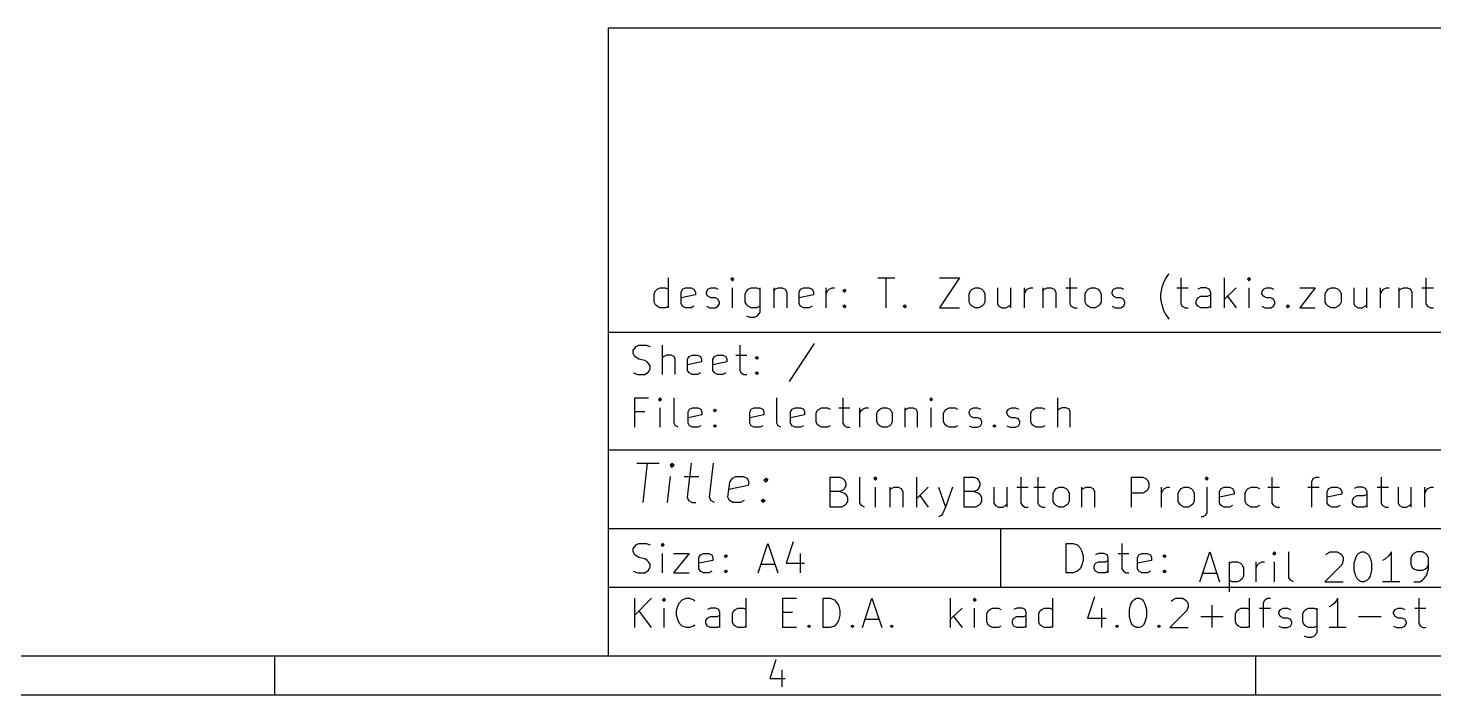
# Model space of a CAD drawing. Extents: x 10 to 287, y -200 to -10.
# Drawn here: x 147.4 to 219.1, y -200 to -166 of the extents above; entities that cross this region are included whole.
import ezdxf

# ---------------------------------------------------------------- set-up
doc = ezdxf.new("R2010")
doc.units = 0
doc.header["$MEASUREMENT"] = 0

msp = doc.modelspace()

# ---------------------------------------------------------------- linework, layer by layer
at = {"layer": 'Blue 3'}
for p, q in [((180.086, -180.264), (180.086, -178.74)), ((183.337, -178.74), (183.261, -178.816)), ((183.261, -178.816), (183.337, -178.892)), ((183.413, -178.816), (183.337, -178.74)), ((183.337, -178.74), (183.337, -178.892)), ((183.337, -178.892), (183.413, -178.816)), ((190.754, -178.74), (191.618, -178.74)), ((191.186, -180.264), (191.186, -178.74)), ((193.904, -178.74), (194.92, -178.74)), ((194.92, -178.74), (193.904, -180.264)), ((200.533, -178.74), (200.533, -180.061)), ((205.257, -179.172), (205.334, -178.968)), ((205.334, -178.968), (205.41, -178.816)), ((205.41, -178.816), (205.562, -178.587)), ((205.562, -178.587), (205.613, -178.537)), ((206.197, -178.74), (206.197, -180.061)), ((208.432, -180.264), (208.432, -178.74)), ((209.677, -178.74), (209.601, -178.816)), ((209.601, -178.816), (209.677, -178.892)), ((209.753, -178.816), (209.677, -178.74)), ((209.677, -178.74), (209.677, -178.892)), ((209.677, -178.892), (209.753, -178.816)), ((218.694, -178.74), (218.694, -180.061)), ((179.349, -179.553), (179.426, -179.4)), ((179.349, -179.984), (179.349, -179.553)), ((179.426, -179.4), (179.502, -179.324)), ((179.502, -179.324), (179.654, -179.248)), ((179.654, -179.248), (179.934, -179.248)), ((179.934, -179.248), (180.086, -179.324)), ((180.721, -179.476), (180.797, -179.324)), ((180.721, -180.061), (180.721, -179.476)), ((181.458, -179.603), (180.721, -179.756)), ((180.797, -179.324), (180.95, -179.248)), ((180.95, -179.248), (181.229, -179.248)), ((181.229, -179.248), (181.381, -179.324)), ((181.381, -179.324), (181.458, -179.476)), ((181.458, -179.476), (181.458, -179.603)), ((182.016, -179.476), (182.093, -179.324)), ((182.016, -179.553), (182.016, -179.476)), ((182.093, -179.68), (182.016, -179.553)), ((182.093, -179.324), (182.245, -179.248)), ((182.245, -179.756), (182.093, -179.68)), ((182.245, -179.248), (182.474, -179.248)), ((182.474, -179.756), (182.245, -179.756)), ((182.474, -179.248), (182.601, -179.324)), ((182.601, -179.832), (182.474, -179.756)), ((182.677, -179.984), (182.601, -179.832)), ((183.337, -180.264), (183.337, -179.248)), ((183.998, -179.553), (184.074, -179.4)), ((183.998, -179.984), (183.998, -179.553)), ((184.074, -179.4), (184.15, -179.324)), ((184.15, -179.324), (184.302, -179.248)), ((184.302, -179.248), (184.582, -179.248)), ((184.582, -179.248), (184.734, -179.324)), ((184.734, -179.248), (184.734, -180.492)), ((185.445, -179.248), (185.445, -180.264)), ((185.445, -179.4), (185.522, -179.324)), ((185.522, -179.324), (185.674, -179.248)), ((185.674, -179.248), (185.877, -179.248)), ((185.877, -179.248), (186.03, -179.324)), ((186.03, -179.324), (186.106, -179.476)), ((186.106, -179.476), (186.106, -180.264)), ((186.741, -179.476), (186.817, -179.324)), ((186.741, -180.061), (186.741, -179.476)), ((187.477, -179.603), (186.741, -179.756)), ((186.817, -179.324), (186.969, -179.248)), ((186.969, -179.248), (187.249, -179.248)), ((187.249, -179.248), (187.401, -179.324)), ((187.401, -179.324), (187.477, -179.476)), ((187.477, -179.476), (187.477, -179.603)), ((188.112, -180.264), (188.112, -179.248)), ((188.112, -179.553), (188.189, -179.4)), ((188.189, -179.4), (188.265, -179.324)), ((188.265, -179.324), (188.417, -179.248)), ((188.417, -179.248), (188.544, -179.248)), ((188.976, -179.4), (189.052, -179.324)), ((189.052, -179.476), (188.976, -179.4)), ((189.052, -179.324), (189.128, -179.4)), ((189.052, -179.324), (189.052, -179.476)), ((189.128, -179.4), (189.052, -179.476)), ((195.402, -179.553), (195.478, -179.4)), ((195.402, -179.984), (195.402, -179.553)), ((195.478, -179.4), (195.555, -179.324)), ((195.555, -179.324), (195.707, -179.248)), ((195.707, -179.248), (195.91, -179.248)), ((195.91, -179.248), (196.063, -179.324)), ((196.063, -179.324), (196.139, -179.4)), ((196.139, -179.4), (196.215, -179.553)), ((196.215, -179.553), (196.215, -179.984)), ((196.85, -179.248), (196.85, -180.061)), ((197.51, -179.248), (197.51, -180.264)), ((198.222, -180.264), (198.222, -179.248)), ((198.222, -179.553), (198.298, -179.4)), ((198.298, -179.4), (198.374, -179.324)), ((198.374, -179.324), (198.526, -179.248)), ((198.526, -179.248), (198.653, -179.248)), ((199.161, -179.248), (199.161, -180.264)), ((199.161, -179.4), (199.238, -179.324)), ((199.238, -179.324), (199.39, -179.248)), ((199.39, -179.248), (199.593, -179.248)), ((199.593, -179.248), (199.746, -179.324)), ((199.746, -179.324), (199.822, -179.476)), ((199.822, -179.476), (199.822, -180.264)), ((200.33, -179.248), (200.914, -179.248)), ((201.32, -179.553), (201.397, -179.4)), ((201.32, -179.984), (201.32, -179.553)), ((201.397, -179.4), (201.473, -179.324)), ((201.473, -179.324), (201.625, -179.248)), ((201.625, -179.248), (201.828, -179.248)), ((201.828, -179.248), (201.981, -179.324)), ((201.981, -179.324), (202.057, -179.4)), ((202.057, -179.4), (202.133, -179.553)), ((202.133, -179.553), (202.133, -179.984)), ((202.692, -179.476), (202.768, -179.324)), ((202.692, -179.553), (202.692, -179.476)), ((202.768, -179.68), (202.692, -179.553)), ((202.768, -179.324), (202.921, -179.248)), ((202.921, -179.756), (202.768, -179.68)), ((202.921, -179.248), (203.149, -179.248)), ((203.149, -179.756), (202.921, -179.756)), ((203.149, -179.248), (203.276, -179.324)), ((203.276, -179.832), (203.149, -179.756)), ((203.352, -179.984), (203.276, -179.832)), ((205.181, -179.553), (205.257, -179.172)), ((205.181, -179.832), (205.181, -179.553)), ((205.257, -180.188), (205.181, -179.832)), ((205.994, -179.248), (206.578, -179.248)), ((206.985, -179.908), (207.061, -179.756)), ((207.213, -179.248), (207.061, -179.324)), ((207.061, -179.756), (207.213, -179.68)), ((207.493, -179.248), (207.213, -179.248)), ((207.213, -179.68), (207.569, -179.68)), ((207.645, -179.324), (207.493, -179.248)), ((207.569, -179.68), (207.721, -179.603)), ((207.721, -179.476), (207.645, -179.324)), ((207.721, -180.264), (207.721, -179.476)), ((209.017, -179.248), (208.432, -179.832)), ((208.585, -179.68), (209.017, -180.264)), ((209.677, -180.264), (209.677, -179.248)), ((210.337, -179.476), (210.414, -179.324)), ((210.337, -179.553), (210.337, -179.476)), ((210.414, -179.68), (210.337, -179.553)), ((210.414, -179.324), (210.566, -179.248)), ((210.566, -179.756), (210.414, -179.68)), ((210.566, -179.248), (210.795, -179.248)), ((210.795, -179.756), (210.566, -179.756)), ((210.795, -179.248), (210.922, -179.324)), ((210.922, -179.832), (210.795, -179.756)), ((210.998, -179.984), (210.922, -179.832)), ((212.268, -179.248), (213.055, -179.248)), ((213.055, -179.248), (212.268, -180.264)), ((213.563, -179.553), (213.639, -179.4)), ((213.563, -179.984), (213.563, -179.553)), ((213.639, -179.4), (213.716, -179.324)), ((213.716, -179.324), (213.868, -179.248)), ((213.868, -179.248), (214.071, -179.248)), ((214.071, -179.248), (214.224, -179.324)), ((214.224, -179.324), (214.3, -179.4)), ((214.3, -179.4), (214.376, -179.553)), ((214.376, -179.553), (214.376, -179.984)), ((215.011, -179.248), (215.011, -180.061)), ((215.671, -179.248), (215.671, -180.264)), ((216.383, -180.264), (216.383, -179.248)), ((216.383, -179.553), (216.459, -179.4)), ((216.459, -179.4), (216.535, -179.324)), ((216.535, -179.324), (216.687, -179.248)), ((216.687, -179.248), (216.814, -179.248)), ((217.322, -179.248), (217.322, -180.264)), ((217.322, -179.4), (217.399, -179.324)), ((217.399, -179.324), (217.551, -179.248)), ((217.551, -179.248), (217.754, -179.248)), ((217.754, -179.248), (217.907, -179.324)), ((217.907, -179.324), (217.983, -179.476)), ((217.983, -179.476), (217.983, -180.264)), ((218.491, -179.248), (219.075, -179.248)), ((179.426, -180.111), (179.349, -179.984)), ((179.502, -180.188), (179.426, -180.111)), ((179.654, -180.264), (179.502, -180.188)), ((179.934, -180.264), (179.654, -180.264)), ((180.086, -180.188), (179.934, -180.264)), ((180.797, -180.188), (180.721, -180.061)), ((180.95, -180.264), (180.797, -180.188)), ((181.229, -180.264), (180.95, -180.264)), ((181.381, -180.188), (181.229, -180.264)), ((182.016, -180.188), (182.169, -180.264)), ((182.169, -180.264), (182.474, -180.264)), ((182.474, -180.264), (182.601, -180.188)), ((182.601, -180.188), (182.677, -180.061)), ((182.677, -180.061), (182.677, -179.984)), ((184.074, -180.111), (183.998, -179.984)), ((184.15, -180.188), (184.074, -180.111)), ((184.302, -180.264), (184.15, -180.188)), ((184.582, -180.264), (184.302, -180.264)), ((184.734, -180.188), (184.582, -180.264)), ((184.734, -180.492), (184.658, -180.619)), ((186.817, -180.188), (186.741, -180.061)), ((186.969, -180.264), (186.817, -180.188)), ((187.249, -180.264), (186.969, -180.264)), ((187.401, -180.188), (187.249, -180.264)), ((188.976, -180.188), (189.052, -180.111)), ((189.052, -180.264), (188.976, -180.188)), ((189.052, -180.111), (189.128, -180.188)), ((189.052, -180.111), (189.052, -180.264)), ((189.128, -180.188), (189.052, -180.264)), ((192.049, -180.188), (192.126, -180.111)), ((192.126, -180.264), (192.049, -180.188)), ((192.126, -180.111), (192.202, -180.188)), ((192.126, -180.111), (192.126, -180.264)), ((192.202, -180.188), (192.126, -180.264)), ((193.904, -180.264), (194.92, -180.264)), ((195.478, -180.111), (195.402, -179.984)), ((195.555, -180.188), (195.478, -180.111)), ((195.707, -180.264), (195.555, -180.188)), ((195.91, -180.264), (195.707, -180.264)), ((196.063, -180.188), (195.91, -180.264)), ((196.139, -180.111), (196.063, -180.188)), ((196.215, -179.984), (196.139, -180.111)), ((196.85, -180.061), (196.926, -180.188)), ((196.926, -180.188), (197.079, -180.264)), ((197.079, -180.264), (197.282, -180.264)), ((197.282, -180.264), (197.434, -180.188)), ((197.434, -180.188), (197.51, -180.111)), ((200.533, -180.061), (200.609, -180.188)), ((200.609, -180.188), (200.762, -180.264)), ((200.762, -180.264), (200.914, -180.264)), ((201.397, -180.111), (201.32, -179.984)), ((201.473, -180.188), (201.397, -180.111)), ((201.625, -180.264), (201.473, -180.188)), ((201.828, -180.264), (201.625, -180.264)), ((201.981, -180.188), (201.828, -180.264)), ((202.057, -180.111), (201.981, -180.188)), ((202.133, -179.984), (202.057, -180.111)), ((202.692, -180.188), (202.844, -180.264)), ((202.844, -180.264), (203.149, -180.264)), ((203.149, -180.264), (203.276, -180.188)), ((203.276, -180.188), (203.352, -180.061)), ((203.352, -180.061), (203.352, -179.984)), ((205.334, -180.416), (205.257, -180.188)), ((205.41, -180.569), (205.334, -180.416)), ((205.562, -180.772), (205.41, -180.569)), ((206.197, -180.061), (206.273, -180.188)), ((206.273, -180.188), (206.426, -180.264)), ((206.426, -180.264), (206.578, -180.264)), ((206.985, -180.061), (206.985, -179.908)), ((207.061, -180.188), (206.985, -180.061)), ((207.213, -180.264), (207.061, -180.188)), ((207.569, -180.264), (207.213, -180.264)), ((207.721, -180.188), (207.569, -180.264)), ((210.337, -180.188), (210.49, -180.264)), ((210.49, -180.264), (210.795, -180.264)), ((210.795, -180.264), (210.922, -180.188)), ((210.922, -180.188), (210.998, -180.061)), ((210.998, -180.061), (210.998, -179.984)), ((211.582, -180.188), (211.658, -180.111)), ((211.658, -180.264), (211.582, -180.188)), ((211.658, -180.111), (211.734, -180.188)), ((211.658, -180.111), (211.658, -180.264)), ((211.734, -180.188), (211.658, -180.264)), ((212.268, -180.264), (213.055, -180.264)), ((213.639, -180.111), (213.563, -179.984)), ((213.716, -180.188), (213.639, -180.111)), ((213.868, -180.264), (213.716, -180.188)), ((214.071, -180.264), (213.868, -180.264)), ((214.224, -180.188), (214.071, -180.264)), ((214.3, -180.111), (214.224, -180.188)), ((214.376, -179.984), (214.3, -180.111)), ((215.011, -180.061), (215.087, -180.188)), ((215.087, -180.188), (215.24, -180.264)), ((215.24, -180.264), (215.443, -180.264)), ((215.443, -180.264), (215.595, -180.188)), ((215.595, -180.188), (215.671, -180.111)), ((218.694, -180.061), (218.77, -180.188)), ((218.77, -180.188), (218.923, -180.264)), ((218.923, -180.264), (219.075, -180.264)), ((184.226, -180.772), (184.074, -180.696)), ((184.455, -180.772), (184.226, -180.772)), ((184.582, -180.696), (184.455, -180.772)), ((184.658, -180.619), (184.582, -180.696)), ((205.613, -180.848), (205.562, -180.772)), ((188.316, -190.424), (188.316, -188.9)), ((188.316, -188.9), (188.824, -188.9)), ((188.824, -188.9), (188.976, -188.976)), ((188.976, -188.976), (189.052, -189.052)), ((189.052, -189.052), (189.128, -189.205)), ((189.84, -190.221), (189.84, -188.9)), ((190.627, -188.9), (190.551, -188.976)), ((190.551, -188.976), (190.627, -189.052)), ((190.703, -188.976), (190.627, -188.9)), ((190.627, -188.9), (190.627, -189.052)), ((190.627, -189.052), (190.703, -188.976)), ((192.735, -190.424), (192.735, -188.9)), ((195.148, -190.424), (195.148, -188.9)), ((195.148, -188.9), (195.656, -188.9)), ((195.656, -188.9), (195.809, -188.976)), ((195.809, -188.976), (195.885, -189.052)), ((195.885, -189.052), (195.961, -189.205)), ((198.044, -188.9), (198.044, -190.221)), ((198.907, -188.9), (198.907, -190.221)), ((203.683, -190.424), (203.683, -188.9)), ((203.683, -188.9), (204.267, -188.9)), ((204.267, -188.9), (204.419, -188.976)), ((204.419, -188.976), (204.495, -189.052)), ((204.495, -189.052), (204.572, -189.205)), ((207.518, -188.9), (207.442, -188.976)), ((207.442, -188.976), (207.518, -189.052)), ((207.594, -188.976), (207.518, -188.9)), ((207.518, -188.9), (207.518, -189.052)), ((207.518, -189.052), (207.594, -188.976)), ((210.845, -188.9), (210.845, -190.221)), ((212.877, -189.128), (212.954, -188.976)), ((212.877, -190.424), (212.877, -189.128)), ((212.954, -188.976), (213.106, -188.9)), ((213.106, -188.9), (213.258, -188.9)), ((216.408, -188.9), (216.408, -190.221)), ((188.824, -189.636), (188.316, -189.636)), ((188.976, -189.56), (188.824, -189.636)), ((188.824, -189.636), (189.052, -189.713)), ((189.052, -189.484), (188.976, -189.56)), ((189.128, -189.332), (189.052, -189.484)), ((189.052, -189.713), (189.128, -189.763)), ((189.128, -189.205), (189.128, -189.332)), ((189.128, -189.763), (189.205, -189.916)), ((190.627, -190.424), (190.627, -189.408)), ((191.364, -189.408), (191.364, -190.424)), ((191.364, -189.56), (191.44, -189.484)), ((191.44, -189.484), (191.592, -189.408)), ((191.592, -189.408), (191.795, -189.408)), ((191.795, -189.408), (191.948, -189.484)), ((191.948, -189.484), (192.024, -189.636)), ((192.024, -189.636), (192.024, -190.424)), ((193.319, -189.408), (192.735, -189.992)), ((192.888, -189.84), (193.319, -190.424)), ((193.853, -189.408), (194.208, -190.424)), ((194.564, -189.408), (194.208, -190.424)), ((195.656, -189.636), (195.148, -189.636)), ((195.809, -189.56), (195.656, -189.636)), ((195.656, -189.636), (195.885, -189.713)), ((195.885, -189.484), (195.809, -189.56)), ((195.961, -189.332), (195.885, -189.484)), ((195.885, -189.713), (195.961, -189.763)), ((195.961, -189.205), (195.961, -189.332)), ((195.961, -189.763), (196.037, -189.916)), ((196.672, -189.408), (196.672, -190.221)), ((197.333, -189.408), (197.333, -190.424)), ((197.841, -189.408), (198.425, -189.408)), ((198.704, -189.408), (199.288, -189.408)), ((199.695, -189.713), (199.771, -189.56)), ((199.695, -190.144), (199.695, -189.713)), ((199.771, -189.56), (199.847, -189.484)), ((199.847, -189.484), (200, -189.408)), ((200, -189.408), (200.203, -189.408)), ((200.203, -189.408), (200.355, -189.484)), ((200.355, -189.484), (200.431, -189.56)), ((200.431, -189.56), (200.508, -189.713)), ((200.508, -189.713), (200.508, -190.144)), ((201.143, -189.408), (201.143, -190.424)), ((201.143, -189.56), (201.219, -189.484)), ((201.219, -189.484), (201.371, -189.408)), ((201.371, -189.408), (201.574, -189.408)), ((201.574, -189.408), (201.727, -189.484)), ((201.727, -189.484), (201.803, -189.636)), ((201.803, -189.636), (201.803, -190.424)), ((204.267, -189.713), (203.683, -189.713)), ((204.419, -189.636), (204.267, -189.713)), ((204.495, -189.56), (204.419, -189.636)), ((204.572, -189.408), (204.495, -189.56)), ((204.572, -189.205), (204.572, -189.408)), ((205.207, -190.424), (205.207, -189.408)), ((205.207, -189.713), (205.283, -189.56)), ((205.283, -189.56), (205.359, -189.484)), ((205.359, -189.484), (205.511, -189.408)), ((205.511, -189.408), (205.638, -189.408)), ((206.07, -189.713), (206.146, -189.56)), ((206.07, -190.144), (206.07, -189.713)), ((206.146, -189.56), (206.223, -189.484)), ((206.223, -189.484), (206.375, -189.408)), ((206.375, -189.408), (206.578, -189.408)), ((206.578, -189.408), (206.731, -189.484)), ((206.731, -189.484), (206.807, -189.56)), ((206.807, -189.56), (206.883, -189.713)), ((206.883, -189.713), (206.883, -190.144)), ((207.518, -189.408), (207.518, -190.729)), ((208.178, -189.636), (208.255, -189.484)), ((208.178, -190.221), (208.178, -189.636)), ((208.915, -189.763), (208.178, -189.916)), ((208.255, -189.484), (208.407, -189.408)), ((208.407, -189.408), (208.686, -189.408)), ((208.686, -189.408), (208.839, -189.484)), ((208.839, -189.484), (208.915, -189.636)), ((208.915, -189.636), (208.915, -189.763)), ((209.474, -189.713), (209.55, -189.56)), ((209.474, -190.144), (209.474, -189.713)), ((209.55, -189.56), (209.626, -189.484)), ((209.626, -189.484), (209.779, -189.408)), ((209.779, -189.408), (210.058, -189.408)), ((210.058, -189.408), (210.21, -189.484)), ((210.642, -189.408), (211.226, -189.408)), ((212.674, -189.408), (213.258, -189.408)), ((213.665, -189.636), (213.741, -189.484)), ((213.665, -190.221), (213.665, -189.636)), ((214.401, -189.763), (213.665, -189.916)), ((213.741, -189.484), (213.893, -189.408)), ((213.893, -189.408), (214.173, -189.408)), ((214.173, -189.408), (214.325, -189.484)), ((214.325, -189.484), (214.401, -189.636)), ((214.401, -189.636), (214.401, -189.763)), ((215.189, -189.408), (215.036, -189.484)), ((215.036, -189.916), (215.189, -189.84)), ((215.468, -189.408), (215.189, -189.408)), ((215.189, -189.84), (215.544, -189.84)), ((215.621, -189.484), (215.468, -189.408)), ((215.544, -189.84), (215.697, -189.763)), ((215.697, -189.636), (215.621, -189.484)), ((215.697, -190.424), (215.697, -189.636)), ((216.205, -189.408), (216.789, -189.408)), ((217.272, -189.408), (217.272, -190.221)), ((217.932, -189.408), (217.932, -190.424)), ((218.643, -190.424), (218.643, -189.408)), ((218.643, -189.713), (218.719, -189.56)), ((218.719, -189.56), (218.796, -189.484)), ((218.796, -189.484), (218.948, -189.408)), ((218.948, -189.408), (219.075, -189.408)), ((188.9, -190.424), (188.316, -190.424)), ((189.052, -190.348), (188.9, -190.424)), ((189.128, -190.271), (189.052, -190.348)), ((189.205, -190.144), (189.128, -190.271)), ((189.205, -189.916), (189.205, -190.144)), ((189.916, -190.348), (189.84, -190.221)), ((190.068, -190.424), (189.916, -190.348)), ((194.208, -190.424), (194.056, -190.779)), ((195.732, -190.424), (195.148, -190.424)), ((195.885, -190.348), (195.732, -190.424)), ((195.961, -190.271), (195.885, -190.348)), ((196.037, -190.144), (195.961, -190.271)), ((196.037, -189.916), (196.037, -190.144)), ((196.672, -190.221), (196.748, -190.348)), ((196.748, -190.348), (196.901, -190.424)), ((196.901, -190.424), (197.104, -190.424)), ((197.104, -190.424), (197.256, -190.348)), ((197.256, -190.348), (197.333, -190.271)), ((198.044, -190.221), (198.12, -190.348)), ((198.12, -190.348), (198.272, -190.424)), ((198.272, -190.424), (198.425, -190.424)), ((198.907, -190.221), (198.984, -190.348)), ((198.984, -190.348), (199.136, -190.424)), ((199.136, -190.424), (199.288, -190.424)), ((199.771, -190.271), (199.695, -190.144)), ((199.847, -190.348), (199.771, -190.271)), ((200, -190.424), (199.847, -190.348)), ((200.203, -190.424), (200, -190.424)), ((200.355, -190.348), (200.203, -190.424)), ((200.431, -190.271), (200.355, -190.348)), ((200.508, -190.144), (200.431, -190.271)), ((206.146, -190.271), (206.07, -190.144)), ((206.223, -190.348), (206.146, -190.271)), ((206.375, -190.424), (206.223, -190.348)), ((206.578, -190.424), (206.375, -190.424)), ((206.731, -190.348), (206.578, -190.424)), ((206.807, -190.271), (206.731, -190.348)), ((206.883, -190.144), (206.807, -190.271)), ((208.255, -190.348), (208.178, -190.221)), ((208.407, -190.424), (208.255, -190.348)), ((208.686, -190.424), (208.407, -190.424)), ((208.839, -190.348), (208.686, -190.424)), ((209.55, -190.271), (209.474, -190.144)), ((209.626, -190.348), (209.55, -190.271)), ((209.779, -190.424), (209.626, -190.348)), ((210.058, -190.424), (209.779, -190.424)), ((210.21, -190.348), (210.058, -190.424)), ((210.845, -190.221), (210.922, -190.348)), ((210.922, -190.348), (211.074, -190.424)), ((211.074, -190.424), (211.226, -190.424)), ((213.741, -190.348), (213.665, -190.221)), ((213.893, -190.424), (213.741, -190.348)), ((214.173, -190.424), (213.893, -190.424)), ((214.325, -190.348), (214.173, -190.424)), ((214.96, -190.068), (215.036, -189.916)), ((214.96, -190.221), (214.96, -190.068)), ((215.036, -190.348), (214.96, -190.221)), ((215.189, -190.424), (215.036, -190.348)), ((215.544, -190.424), (215.189, -190.424)), ((215.697, -190.348), (215.544, -190.424)), ((216.408, -190.221), (216.484, -190.348)), ((216.484, -190.348), (216.637, -190.424)), ((216.637, -190.424), (216.789, -190.424)), ((217.272, -190.221), (217.348, -190.348)), ((217.348, -190.348), (217.5, -190.424)), ((217.5, -190.424), (217.703, -190.424)), ((217.703, -190.424), (217.856, -190.348)), ((217.856, -190.348), (217.932, -190.271)), ((193.98, -190.856), (193.853, -190.932)), ((194.056, -190.779), (193.98, -190.856)), ((207.315, -190.932), (207.239, -190.932)), ((207.442, -190.856), (207.315, -190.932)), ((207.518, -190.729), (207.442, -190.856)), ((207.162, -194.234), (207.67, -192.71)), ((207.67, -192.71), (208.178, -194.234)), ((210.972, -192.71), (210.896, -192.786)), ((211.049, -192.786), (210.972, -192.71)), ((210.972, -192.71), (210.972, -192.862)), ((211.709, -194.031), (211.709, -192.71)), ((213.665, -192.786), (213.817, -192.71)), ((213.817, -192.71), (214.173, -192.71)), ((214.173, -192.71), (214.325, -192.786)), ((215.265, -192.786), (215.417, -192.71)), ((215.417, -192.71), (215.544, -192.71)), ((215.544, -192.71), (215.697, -192.786)), ((216.941, -192.71), (216.789, -192.938)), ((216.941, -194.234), (216.941, -192.71)), ((218.237, -192.71), (218.084, -192.786)), ((218.516, -192.71), (218.237, -192.71)), ((218.669, -192.786), (218.516, -192.71)), ((208.661, -193.218), (208.661, -194.742)), ((208.661, -193.294), (208.813, -193.218)), ((208.813, -193.218), (209.093, -193.218)), ((209.093, -193.218), (209.245, -193.294)), ((209.245, -193.294), (209.321, -193.37)), ((209.321, -193.37), (209.398, -193.523)), ((210.033, -194.234), (210.033, -193.218)), ((210.033, -193.523), (210.109, -193.37)), ((210.109, -193.37), (210.185, -193.294)), ((210.185, -193.294), (210.337, -193.218)), ((210.337, -193.218), (210.464, -193.218)), ((210.896, -192.786), (210.972, -192.862)), ((210.972, -192.862), (211.049, -192.786)), ((210.972, -194.234), (210.972, -193.218)), ((214.401, -193.37), (213.538, -194.234)), ((213.589, -192.862), (213.665, -192.786)), ((214.325, -192.786), (214.401, -192.862)), ((214.401, -192.862), (214.478, -193.015)), ((214.478, -193.142), (214.401, -193.37)), ((214.478, -193.015), (214.478, -193.142)), ((215.036, -193.294), (215.113, -193.015)), ((215.036, -193.65), (215.036, -193.294)), ((215.113, -193.015), (215.189, -192.862)), ((215.189, -192.862), (215.265, -192.786)), ((215.697, -192.786), (215.773, -192.862)), ((215.773, -192.862), (215.849, -193.015)), ((215.849, -193.015), (215.925, -193.294)), ((215.925, -193.294), (215.925, -193.65)), ((216.637, -193.065), (216.484, -193.142)), ((216.789, -192.938), (216.637, -193.065)), ((218.008, -192.862), (217.932, -193.015)), ((217.932, -193.015), (217.932, -193.37)), ((217.932, -193.37), (218.008, -193.523)), ((218.084, -192.786), (218.008, -192.862)), ((218.745, -192.862), (218.669, -192.786)), ((218.821, -193.015), (218.745, -192.862)), ((218.745, -193.523), (218.821, -193.37)), ((218.821, -193.573), (218.821, -193.015)), ((207.289, -193.802), (208.026, -193.802)), ((208.813, -194.234), (208.661, -194.158)), ((209.245, -194.158), (209.093, -194.234)), ((209.321, -194.081), (209.245, -194.158)), ((209.398, -193.954), (209.321, -194.081)), ((209.398, -193.523), (209.398, -193.954)), ((211.785, -194.158), (211.709, -194.031)), ((211.938, -194.234), (211.785, -194.158)), ((215.113, -193.954), (215.036, -193.65)), ((215.189, -194.081), (215.113, -193.954)), ((215.265, -194.158), (215.189, -194.081)), ((215.417, -194.234), (215.265, -194.158)), ((215.697, -194.158), (215.544, -194.234)), ((215.773, -194.081), (215.697, -194.158)), ((215.849, -193.954), (215.773, -194.081)), ((215.925, -193.65), (215.849, -193.954)), ((218.008, -193.523), (218.084, -193.573)), ((218.084, -193.573), (218.237, -193.65)), ((218.237, -193.65), (218.516, -193.65)), ((218.389, -194.234), (218.516, -194.158)), ((218.516, -193.65), (218.669, -193.573)), ((218.516, -194.158), (218.592, -194.081)), ((218.592, -194.081), (218.745, -193.878)), ((218.669, -193.573), (218.745, -193.523)), ((218.745, -193.878), (218.821, -193.573)), ((209.093, -194.234), (208.813, -194.234)), ((213.538, -194.234), (214.478, -194.234)), ((215.544, -194.234), (215.417, -194.234)), ((217.373, -194.234), (216.484, -194.234)), ((218.084, -194.234), (218.389, -194.234))]:
    msp.add_line(p, q, dxfattribs=at)
at = {"layer": 'Red 2'}
for p, q in [((177.013, -166.014), (177.013, -198.018)), ((285.013, -166.014), (177.013, -166.014)), ((177.013, -181.508), (285.013, -181.508)), ((178.283, -182.448), (178.359, -182.321)), ((178.283, -182.601), (178.283, -182.448)), ((178.359, -182.753), (178.283, -182.601)), ((178.359, -182.321), (178.435, -182.245)), ((178.435, -182.245), (178.562, -182.169)), ((178.562, -182.169), (178.943, -182.169)), ((178.943, -182.169), (179.146, -182.245)), ((179.781, -183.667), (179.781, -182.169)), ((179.984, -182.677), (179.857, -182.753)), ((180.213, -182.677), (179.984, -182.677)), ((180.365, -182.753), (180.213, -182.677)), ((181.127, -182.753), (181.28, -182.677)), ((181.28, -182.677), (181.559, -182.677)), ((181.559, -182.677), (181.712, -182.753)), ((182.423, -182.753), (182.575, -182.677)), ((182.575, -182.677), (182.855, -182.677)), ((182.855, -182.677), (183.007, -182.753)), ((183.515, -182.677), (184.074, -182.677)), ((183.718, -182.169), (183.718, -183.464)), ((187.503, -182.093), (186.233, -184.023)), ((178.435, -182.804), (178.359, -182.753)), ((178.562, -182.88), (178.435, -182.804)), ((178.867, -182.956), (178.562, -182.88)), ((178.994, -183.032), (178.867, -182.956)), ((179.07, -183.109), (178.994, -183.032)), ((179.146, -183.236), (179.07, -183.109)), ((179.07, -183.54), (179.146, -183.388)), ((179.146, -183.388), (179.146, -183.236)), ((179.857, -182.753), (179.781, -182.804)), ((180.416, -182.88), (180.365, -182.753)), ((180.416, -183.667), (180.416, -182.88)), ((181.051, -182.88), (181.127, -182.753)), ((181.051, -183.464), (181.051, -182.88)), ((181.762, -183.032), (181.051, -183.185)), ((181.127, -183.591), (181.051, -183.464)), ((181.712, -182.753), (181.762, -182.88)), ((181.762, -182.88), (181.762, -183.032)), ((182.347, -182.88), (182.423, -182.753)), ((182.347, -183.464), (182.347, -182.88)), ((183.058, -183.032), (182.347, -183.185)), ((182.423, -183.591), (182.347, -183.464)), ((183.007, -182.753), (183.058, -182.88)), ((183.058, -182.88), (183.058, -183.032)), ((183.718, -183.464), (183.794, -183.591)), ((184.506, -182.804), (184.582, -182.753)), ((184.582, -182.88), (184.506, -182.804)), ((184.582, -182.753), (184.658, -182.804)), ((184.582, -182.753), (184.582, -182.88)), ((184.658, -182.804), (184.582, -182.88)), ((178.283, -183.591), (178.511, -183.667)), ((178.511, -183.667), (178.867, -183.667)), ((178.867, -183.667), (178.994, -183.591)), ((178.994, -183.591), (179.07, -183.54)), ((181.28, -183.667), (181.127, -183.591)), ((181.559, -183.667), (181.28, -183.667)), ((181.712, -183.591), (181.559, -183.667)), ((182.575, -183.667), (182.423, -183.591)), ((182.855, -183.667), (182.575, -183.667)), ((183.007, -183.591), (182.855, -183.667)), ((183.794, -183.591), (183.921, -183.667)), ((183.921, -183.667), (184.074, -183.667)), ((184.506, -183.591), (184.582, -183.54)), ((184.582, -183.667), (184.506, -183.591)), ((184.582, -183.54), (184.658, -183.591)), ((184.582, -183.54), (184.582, -183.667)), ((184.658, -183.591), (184.582, -183.667)), ((178.359, -186.36), (178.359, -184.861)), ((178.359, -184.861), (179.07, -184.861)), ((179.654, -184.861), (179.578, -184.937)), ((179.73, -184.937), (179.654, -184.861)), ((179.654, -184.861), (179.654, -185.014)), ((180.365, -186.157), (180.365, -184.861)), ((185.598, -186.157), (185.598, -184.861)), ((188.976, -184.861), (188.976, -186.157)), ((193.472, -184.861), (193.396, -184.937)), ((193.548, -184.937), (193.472, -184.861)), ((193.472, -184.861), (193.472, -185.014)), ((199.923, -186.36), (199.923, -184.861)), ((178.867, -185.572), (178.359, -185.572)), ((179.578, -184.937), (179.654, -185.014)), ((179.654, -185.014), (179.73, -184.937)), ((179.654, -186.36), (179.654, -185.369)), ((181.077, -185.572), (181.153, -185.445)), ((181.077, -186.157), (181.077, -185.572)), ((181.153, -185.445), (181.305, -185.369)), ((181.305, -185.369), (181.585, -185.369)), ((181.585, -185.369), (181.737, -185.445)), ((181.737, -185.445), (181.788, -185.572)), ((181.788, -185.572), (181.788, -185.725)), ((182.372, -185.496), (182.448, -185.445)), ((182.448, -185.572), (182.372, -185.496)), ((182.448, -185.445), (182.524, -185.496)), ((182.448, -185.445), (182.448, -185.572)), ((182.524, -185.496), (182.448, -185.572)), ((184.226, -185.572), (184.302, -185.445)), ((184.226, -186.157), (184.226, -185.572)), ((184.302, -185.445), (184.455, -185.369)), ((184.455, -185.369), (184.734, -185.369)), ((184.734, -185.369), (184.887, -185.445)), ((184.887, -185.445), (184.937, -185.572)), ((184.937, -185.572), (184.937, -185.725)), ((186.309, -185.572), (186.385, -185.445)), ((186.309, -186.157), (186.309, -185.572)), ((186.385, -185.445), (186.538, -185.369)), ((186.538, -185.369), (186.817, -185.369)), ((186.817, -185.369), (186.969, -185.445)), ((186.969, -185.445), (187.02, -185.572)), ((187.02, -185.572), (187.02, -185.725)), ((187.604, -185.649), (187.681, -185.496)), ((187.681, -185.496), (187.757, -185.445)), ((187.757, -185.445), (187.884, -185.369)), ((187.884, -185.369), (188.189, -185.369)), ((188.189, -185.369), (188.316, -185.445)), ((188.773, -185.369), (189.332, -185.369)), ((189.84, -186.36), (189.84, -185.369)), ((189.84, -185.649), (189.916, -185.496)), ((189.916, -185.496), (189.992, -185.445)), ((189.992, -185.445), (190.119, -185.369)), ((190.119, -185.369), (190.271, -185.369)), ((190.703, -185.649), (190.779, -185.496)), ((190.779, -185.496), (190.856, -185.445)), ((190.856, -185.445), (190.983, -185.369)), ((190.983, -185.369), (191.211, -185.369)), ((191.211, -185.369), (191.364, -185.445)), ((191.364, -185.445), (191.414, -185.496)), ((191.414, -185.496), (191.491, -185.649)), ((192.126, -185.369), (192.126, -186.36)), ((192.126, -185.496), (192.202, -185.445)), ((192.202, -185.445), (192.329, -185.369)), ((192.329, -185.369), (192.557, -185.369)), ((192.557, -185.369), (192.71, -185.445)), ((192.71, -185.445), (192.761, -185.572)), ((192.761, -185.572), (192.761, -186.36)), ((193.396, -184.937), (193.472, -185.014)), ((193.472, -185.014), (193.548, -184.937)), ((193.472, -186.36), (193.472, -185.369)), ((194.107, -185.649), (194.183, -185.496)), ((194.183, -185.496), (194.259, -185.445)), ((194.259, -185.445), (194.386, -185.369)), ((194.386, -185.369), (194.691, -185.369)), ((194.691, -185.369), (194.818, -185.445)), ((195.402, -185.572), (195.478, -185.445)), ((195.402, -185.649), (195.402, -185.572)), ((195.478, -185.445), (195.631, -185.369)), ((195.631, -185.369), (195.834, -185.369)), ((195.834, -185.369), (195.986, -185.445)), ((197.333, -185.572), (197.409, -185.445)), ((197.333, -185.649), (197.333, -185.572)), ((197.409, -185.445), (197.561, -185.369)), ((197.561, -185.369), (197.764, -185.369)), ((197.764, -185.369), (197.917, -185.445)), ((198.552, -185.649), (198.628, -185.496)), ((198.628, -185.496), (198.704, -185.445)), ((198.704, -185.445), (198.831, -185.369)), ((198.831, -185.369), (199.136, -185.369)), ((199.136, -185.369), (199.263, -185.445)), ((200, -185.445), (199.923, -185.496)), ((200.127, -185.369), (200, -185.445)), ((200.355, -185.369), (200.127, -185.369)), ((200.508, -185.445), (200.355, -185.369)), ((200.558, -185.572), (200.508, -185.445)), ((200.558, -186.36), (200.558, -185.572)), ((180.442, -186.284), (180.365, -186.157)), ((180.569, -186.36), (180.442, -186.284)), ((181.788, -185.725), (181.077, -185.877)), ((181.153, -186.284), (181.077, -186.157)), ((181.305, -186.36), (181.153, -186.284)), ((181.737, -186.284), (181.585, -186.36)), ((182.372, -186.284), (182.448, -186.233)), ((182.448, -186.36), (182.372, -186.284)), ((182.448, -186.233), (182.524, -186.284)), ((182.448, -186.233), (182.448, -186.36)), ((182.524, -186.284), (182.448, -186.36)), ((184.937, -185.725), (184.226, -185.877)), ((184.302, -186.284), (184.226, -186.157)), ((184.455, -186.36), (184.302, -186.284)), ((184.887, -186.284), (184.734, -186.36)), ((185.674, -186.284), (185.598, -186.157)), ((185.801, -186.36), (185.674, -186.284)), ((187.02, -185.725), (186.309, -185.877)), ((186.385, -186.284), (186.309, -186.157)), ((186.538, -186.36), (186.385, -186.284)), ((186.969, -186.284), (186.817, -186.36)), ((187.604, -186.08), (187.604, -185.649)), ((187.681, -186.233), (187.604, -186.08)), ((187.757, -186.284), (187.681, -186.233)), ((187.884, -186.36), (187.757, -186.284)), ((188.316, -186.284), (188.189, -186.36)), ((188.976, -186.157), (189.052, -186.284)), ((189.052, -186.284), (189.179, -186.36)), ((190.703, -186.08), (190.703, -185.649)), ((190.779, -186.233), (190.703, -186.08)), ((190.856, -186.284), (190.779, -186.233)), ((190.983, -186.36), (190.856, -186.284)), ((191.364, -186.284), (191.211, -186.36)), ((191.414, -186.233), (191.364, -186.284)), ((191.491, -186.08), (191.414, -186.233)), ((191.491, -185.649), (191.491, -186.08)), ((194.107, -186.08), (194.107, -185.649)), ((194.183, -186.233), (194.107, -186.08)), ((194.259, -186.284), (194.183, -186.233)), ((194.386, -186.36), (194.259, -186.284)), ((194.818, -186.284), (194.691, -186.36)), ((195.478, -185.801), (195.402, -185.649)), ((195.402, -186.284), (195.555, -186.36)), ((195.631, -185.877), (195.478, -185.801)), ((195.834, -185.877), (195.631, -185.877)), ((195.986, -185.928), (195.834, -185.877)), ((195.834, -186.36), (195.986, -186.284)), ((196.063, -186.08), (195.986, -185.928)), ((195.986, -186.284), (196.063, -186.157)), ((196.063, -186.157), (196.063, -186.08)), ((196.621, -186.284), (196.698, -186.233)), ((196.698, -186.36), (196.621, -186.284)), ((196.698, -186.233), (196.774, -186.284)), ((196.698, -186.233), (196.698, -186.36)), ((196.774, -186.284), (196.698, -186.36)), ((197.409, -185.801), (197.333, -185.649)), ((197.333, -186.284), (197.485, -186.36)), ((197.561, -185.877), (197.409, -185.801)), ((197.764, -185.877), (197.561, -185.877)), ((197.917, -185.928), (197.764, -185.877)), ((197.764, -186.36), (197.917, -186.284)), ((197.993, -186.08), (197.917, -185.928)), ((197.917, -186.284), (197.993, -186.157)), ((197.993, -186.157), (197.993, -186.08)), ((198.552, -186.08), (198.552, -185.649)), ((198.628, -186.233), (198.552, -186.08)), ((198.704, -186.284), (198.628, -186.233)), ((198.831, -186.36), (198.704, -186.284)), ((199.263, -186.284), (199.136, -186.36)), ((181.585, -186.36), (181.305, -186.36)), ((184.734, -186.36), (184.455, -186.36)), ((186.817, -186.36), (186.538, -186.36)), ((188.189, -186.36), (187.884, -186.36)), ((189.179, -186.36), (189.332, -186.36)), ((191.211, -186.36), (190.983, -186.36)), ((194.691, -186.36), (194.386, -186.36)), ((195.555, -186.36), (195.834, -186.36)), ((197.485, -186.36), (197.764, -186.36)), ((199.136, -186.36), (198.831, -186.36)), ((177.013, -187.503), (285.013, -187.503)), ((178.46, -188.189), (179.603, -188.189)), ((178.791, -190.195), (179.019, -188.189)), ((180.264, -188.189), (180.162, -188.29)), ((180.162, -188.29), (180.238, -188.392)), ((180.264, -188.189), (180.238, -188.392)), ((180.238, -188.392), (180.365, -188.29)), ((180.365, -188.29), (180.264, -188.189)), ((181.229, -188.189), (181.026, -189.916)), ((182.169, -189.916), (182.372, -188.189)), ((180.035, -190.195), (180.188, -188.874)), ((180.873, -188.874), (181.635, -188.874)), ((183.109, -189.916), (183.21, -189.154)), ((183.21, -189.154), (183.337, -188.951)), ((183.337, -188.951), (183.515, -188.874)), ((183.515, -188.874), (183.896, -188.874)), ((183.896, -188.874), (184.099, -188.951)), ((184.099, -188.951), (184.175, -189.154)), ((184.175, -189.154), (184.15, -189.332)), ((184.937, -189.052), (185.064, -188.951)), ((185.039, -189.154), (184.937, -189.052)), ((185.064, -188.951), (185.039, -189.154)), ((185.141, -189.052), (185.039, -189.154)), ((185.064, -188.951), (185.141, -189.052)), ((184.15, -189.332), (183.159, -189.535)), ((181.026, -189.916), (181.102, -190.094)), ((181.102, -190.094), (181.28, -190.195)), ((181.28, -190.195), (181.483, -190.195)), ((182.245, -190.094), (182.169, -189.916)), ((182.423, -190.195), (182.245, -190.094)), ((183.185, -190.094), (183.109, -189.916)), ((183.363, -190.195), (183.185, -190.094)), ((183.744, -190.195), (183.363, -190.195)), ((183.947, -190.094), (183.744, -190.195)), ((184.81, -190.094), (184.912, -190.017)), ((184.912, -190.195), (184.81, -190.094)), ((184.912, -190.017), (185.014, -190.094)), ((184.912, -190.017), (184.912, -190.195)), ((185.014, -190.094), (184.912, -190.195)), ((177.013, -191.516), (285.013, -191.516)), ((197.002, -191.516), (197.002, -194.513)), ((178.283, -192.557), (178.359, -192.43)), ((178.283, -192.71), (178.283, -192.557)), ((178.359, -192.862), (178.283, -192.71)), ((178.359, -192.43), (178.435, -192.354)), ((178.435, -192.354), (178.562, -192.278)), ((178.562, -192.278), (178.943, -192.278)), ((178.943, -192.278), (179.146, -192.354)), ((179.781, -192.278), (179.705, -192.354)), ((179.705, -192.354), (179.781, -192.43)), ((179.857, -192.354), (179.781, -192.278)), ((179.781, -192.278), (179.781, -192.43)), ((179.781, -192.43), (179.857, -192.354)), ((184.658, -193.777), (185.141, -192.278)), ((185.141, -192.278), (185.649, -193.777)), ((186.436, -192.202), (186.08, -193.294)), ((200.355, -193.777), (200.355, -192.278)), ((200.355, -192.278), (200.711, -192.278)), ((200.711, -192.278), (200.939, -192.354)), ((200.939, -192.354), (201.066, -192.507)), ((201.066, -192.507), (201.143, -192.634)), ((201.143, -192.634), (201.219, -192.913)), ((203.2, -192.278), (203.2, -193.573)), ((178.435, -192.913), (178.359, -192.862)), ((178.562, -192.989), (178.435, -192.913)), ((178.867, -193.065), (178.562, -192.989)), ((178.994, -193.142), (178.867, -193.065)), ((179.07, -193.218), (178.994, -193.142)), ((179.146, -193.345), (179.07, -193.218)), ((179.07, -193.65), (179.146, -193.497)), ((179.146, -193.497), (179.146, -193.345)), ((179.781, -193.777), (179.781, -192.786)), ((180.34, -192.786), (181.127, -192.786)), ((181.127, -192.786), (180.34, -193.777)), ((181.635, -192.989), (181.712, -192.862)), ((181.635, -193.573), (181.635, -192.989)), ((182.347, -193.142), (181.635, -193.294)), ((181.712, -192.862), (181.864, -192.786)), ((181.864, -192.786), (182.143, -192.786)), ((182.143, -192.786), (182.296, -192.862)), ((182.296, -192.862), (182.347, -192.989)), ((182.347, -192.989), (182.347, -193.142)), ((182.931, -192.913), (183.007, -192.862)), ((183.007, -192.989), (182.931, -192.913)), ((183.007, -192.862), (183.083, -192.913)), ((183.007, -192.862), (183.007, -192.989)), ((183.083, -192.913), (183.007, -192.989)), ((184.785, -193.345), (185.496, -193.345)), ((186.08, -193.294), (187.02, -193.294)), ((186.792, -192.786), (186.792, -193.777)), ((201.143, -193.421), (201.066, -193.573)), ((201.219, -193.142), (201.143, -193.421)), ((201.219, -192.913), (201.219, -193.142)), ((201.778, -193.421), (201.854, -193.294)), ((201.778, -193.573), (201.778, -193.421)), ((202.006, -192.786), (201.854, -192.862)), ((201.854, -193.294), (202.006, -193.218)), ((202.286, -192.786), (202.006, -192.786)), ((202.006, -193.218), (202.362, -193.218)), ((202.438, -192.862), (202.286, -192.786)), ((202.362, -193.218), (202.489, -193.142)), ((202.489, -192.989), (202.438, -192.862)), ((202.489, -193.777), (202.489, -192.989)), ((202.997, -192.786), (203.556, -192.786)), ((203.987, -192.989), (204.064, -192.862)), ((203.987, -193.573), (203.987, -192.989)), ((204.699, -193.142), (203.987, -193.294)), ((204.064, -192.862), (204.216, -192.786)), ((204.216, -192.786), (204.495, -192.786)), ((204.495, -192.786), (204.648, -192.862)), ((204.648, -192.862), (204.699, -192.989)), ((204.699, -192.989), (204.699, -193.142)), ((205.283, -192.913), (205.359, -192.862)), ((205.359, -192.989), (205.283, -192.913)), ((205.359, -192.862), (205.435, -192.913)), ((205.359, -192.862), (205.359, -192.989)), ((205.435, -192.913), (205.359, -192.989)), ((178.283, -193.7), (178.511, -193.777)), ((178.511, -193.777), (178.867, -193.777)), ((178.867, -193.777), (178.994, -193.7)), ((178.994, -193.7), (179.07, -193.65)), ((180.34, -193.777), (181.127, -193.777)), ((181.712, -193.7), (181.635, -193.573)), ((181.864, -193.777), (181.712, -193.7)), ((182.143, -193.777), (181.864, -193.777)), ((182.296, -193.7), (182.143, -193.777)), ((182.931, -193.7), (183.007, -193.65)), ((183.007, -193.777), (182.931, -193.7)), ((183.007, -193.65), (183.083, -193.7)), ((183.007, -193.65), (183.007, -193.777)), ((183.083, -193.7), (183.007, -193.777)), ((200.711, -193.777), (200.355, -193.777)), ((200.939, -193.7), (200.711, -193.777)), ((201.066, -193.573), (200.939, -193.7)), ((201.854, -193.7), (201.778, -193.573)), ((202.006, -193.777), (201.854, -193.7)), ((202.362, -193.777), (202.006, -193.777)), ((202.489, -193.7), (202.362, -193.777)), ((203.2, -193.573), (203.276, -193.7)), ((203.276, -193.7), (203.403, -193.777)), ((203.403, -193.777), (203.556, -193.777)), ((204.064, -193.7), (203.987, -193.573)), ((204.216, -193.777), (204.064, -193.7)), ((204.495, -193.777), (204.216, -193.777)), ((204.648, -193.7), (204.495, -193.777)), ((205.283, -193.7), (205.359, -193.65)), ((205.359, -193.777), (205.283, -193.7)), ((205.359, -193.65), (205.435, -193.7)), ((205.359, -193.65), (205.359, -193.777)), ((205.435, -193.7), (205.359, -193.777)), ((177.013, -194.513), (285.013, -194.513)), ((178.359, -196.571), (178.359, -195.072)), ((179.222, -195.072), (178.359, -195.936)), ((179.857, -195.072), (179.781, -195.148)), ((179.781, -195.148), (179.857, -195.224)), ((179.934, -195.148), (179.857, -195.072)), ((179.857, -195.072), (179.857, -195.224)), ((179.857, -195.224), (179.934, -195.148)), ((179.857, -196.571), (179.857, -195.58)), ((180.492, -195.707), (180.569, -195.428)), ((180.569, -195.428), (180.645, -195.301)), ((180.645, -195.301), (180.772, -195.148)), ((180.772, -195.148), (181, -195.072)), ((181, -195.072), (181.153, -195.072)), ((181.153, -195.072), (181.356, -195.148)), ((181.356, -195.148), (181.432, -195.224)), ((182.22, -195.58), (182.067, -195.656)), ((182.499, -195.58), (182.22, -195.58)), ((182.651, -195.656), (182.499, -195.58)), ((183.49, -195.656), (183.617, -195.58)), ((183.617, -195.58), (183.921, -195.58)), ((183.921, -195.58), (184.048, -195.656)), ((184.048, -196.571), (184.048, -195.072)), ((185.903, -196.571), (185.903, -195.072)), ((185.903, -195.072), (186.614, -195.072)), ((187.96, -196.571), (187.96, -195.072)), ((187.96, -195.072), (188.316, -195.072)), ((188.316, -195.072), (188.544, -195.148)), ((188.544, -195.148), (188.671, -195.301)), ((188.671, -195.301), (188.747, -195.428)), ((188.747, -195.428), (188.824, -195.707)), ((189.967, -196.571), (190.449, -195.072)), ((190.449, -195.072), (190.957, -196.571)), ((194.462, -196.571), (194.462, -195.072)), ((195.047, -195.58), (194.462, -196.139)), ((195.682, -195.072), (195.605, -195.148)), ((195.605, -195.148), (195.682, -195.224)), ((195.758, -195.148), (195.682, -195.072)), ((195.682, -195.072), (195.682, -195.224)), ((195.682, -195.224), (195.758, -195.148)), ((195.682, -196.571), (195.682, -195.58)), ((196.469, -195.656), (196.596, -195.58)), ((196.596, -195.58), (196.901, -195.58)), ((196.901, -195.58), (197.028, -195.656)), ((197.841, -195.58), (197.688, -195.656)), ((198.12, -195.58), (197.841, -195.58)), ((198.272, -195.656), (198.12, -195.58)), ((199.111, -195.656), (199.238, -195.58)), ((199.238, -195.58), (199.542, -195.58)), ((199.542, -195.58), (199.669, -195.656)), ((199.669, -196.571), (199.669, -195.072)), ((201.803, -194.996), (201.447, -196.088)), ((202.159, -195.58), (202.159, -196.571)), ((203.581, -195.656), (203.657, -195.351)), ((203.657, -195.351), (203.733, -195.224)), ((203.733, -195.224), (203.81, -195.148)), ((203.81, -195.148), (203.937, -195.072)), ((203.937, -195.072), (204.089, -195.072)), ((204.089, -195.072), (204.241, -195.148)), ((204.241, -195.148), (204.292, -195.224)), ((204.292, -195.224), (204.368, -195.351)), ((204.368, -195.351), (204.445, -195.656)), ((205.715, -195.224), (205.791, -195.148)), ((205.791, -195.148), (205.943, -195.072)), ((205.943, -195.072), (206.299, -195.072)), ((206.299, -195.072), (206.426, -195.148)), ((206.426, -195.148), (206.502, -195.224)), ((206.502, -195.224), (206.578, -195.351)), ((206.578, -195.504), (206.502, -195.707)), ((206.578, -195.351), (206.578, -195.504)), ((207.797, -196.571), (207.797, -195.428)), ((209.144, -195.656), (209.271, -195.58)), ((209.271, -195.58), (209.575, -195.58)), ((209.575, -195.58), (209.702, -195.656)), ((209.702, -196.571), (209.702, -195.072)), ((210.21, -195.58), (210.769, -195.58)), ((210.414, -195.301), (210.49, -195.148)), ((210.414, -196.571), (210.414, -195.301)), ((210.49, -195.148), (210.617, -195.072)), ((210.617, -195.072), (210.769, -195.072)), ((211.277, -195.656), (211.43, -195.58)), ((211.43, -195.58), (211.633, -195.58)), ((211.633, -195.58), (211.785, -195.656)), ((212.573, -195.656), (212.7, -195.58)), ((212.7, -195.58), (213.004, -195.58)), ((213.004, -195.58), (213.131, -195.656)), ((213.131, -195.58), (213.131, -196.799)), ((213.919, -195.428), (213.766, -195.504)), ((214.046, -195.301), (213.919, -195.428)), ((214.198, -195.072), (214.046, -195.301)), ((214.198, -196.571), (214.198, -195.072)), ((217.119, -195.656), (217.272, -195.58)), ((217.272, -195.58), (217.475, -195.58)), ((217.475, -195.58), (217.627, -195.656)), ((218.135, -195.58), (218.694, -195.58)), ((218.338, -195.072), (218.338, -196.367)), ((179.222, -196.571), (178.562, -195.707)), ((180.492, -195.936), (180.492, -195.707)), ((180.569, -196.215), (180.492, -195.936)), ((180.645, -196.367), (180.569, -196.215)), ((181.991, -196.215), (182.067, -196.088)), ((181.991, -196.367), (181.991, -196.215)), ((182.067, -196.088), (182.22, -196.012)), ((182.22, -196.012), (182.575, -196.012)), ((182.575, -196.012), (182.702, -195.936)), ((182.702, -195.783), (182.651, -195.656)), ((182.702, -196.571), (182.702, -195.783)), ((183.337, -195.859), (183.413, -195.707)), ((183.337, -196.291), (183.337, -195.859)), ((183.413, -196.444), (183.337, -196.291)), ((183.413, -195.707), (183.49, -195.656)), ((185.903, -195.783), (186.411, -195.783)), ((188.747, -196.215), (188.671, -196.367)), ((188.824, -195.936), (188.747, -196.215)), ((188.824, -195.707), (188.824, -195.936)), ((190.094, -196.139), (190.805, -196.139)), ((194.615, -196.012), (195.047, -196.571)), ((196.317, -195.859), (196.393, -195.707)), ((196.317, -196.291), (196.317, -195.859)), ((196.393, -196.444), (196.317, -196.291)), ((196.393, -195.707), (196.469, -195.656)), ((197.612, -196.215), (197.688, -196.088)), ((197.612, -196.367), (197.612, -196.215)), ((197.688, -196.088), (197.841, -196.012)), ((197.841, -196.012), (198.196, -196.012)), ((198.196, -196.012), (198.323, -195.936)), ((198.323, -195.783), (198.272, -195.656)), ((198.323, -196.571), (198.323, -195.783)), ((198.958, -195.859), (199.034, -195.707)), ((198.958, -196.291), (198.958, -195.859)), ((199.034, -196.444), (198.958, -196.291)), ((199.034, -195.707), (199.111, -195.656)), ((201.447, -196.088), (202.387, -196.088)), ((203.581, -196.012), (203.581, -195.656)), ((203.657, -196.291), (203.581, -196.012)), ((203.733, -196.444), (203.657, -196.291)), ((204.368, -196.291), (204.292, -196.444)), ((204.445, -196.012), (204.368, -196.291)), ((204.445, -195.656), (204.445, -196.012)), ((206.502, -195.707), (205.638, -196.571)), ((207.213, -196.012), (208.356, -196.012)), ((208.991, -195.859), (209.067, -195.707)), ((208.991, -196.291), (208.991, -195.859)), ((209.067, -196.444), (208.991, -196.291)), ((209.067, -195.707), (209.144, -195.656)), ((211.201, -195.783), (211.277, -195.656)), ((211.201, -195.859), (211.201, -195.783)), ((211.277, -196.012), (211.201, -195.859)), ((211.43, -196.088), (211.277, -196.012)), ((211.633, -196.088), (211.43, -196.088)), ((211.785, -196.139), (211.633, -196.088)), ((211.861, -196.291), (211.785, -196.139)), ((211.861, -196.367), (211.861, -196.291)), ((212.42, -195.859), (212.496, -195.707)), ((212.42, -196.291), (212.42, -195.859)), ((212.496, -196.444), (212.42, -196.291)), ((212.496, -195.707), (212.573, -195.656)), ((215.265, -196.012), (216.408, -196.012)), ((217.043, -195.783), (217.119, -195.656)), ((217.043, -195.859), (217.043, -195.783)), ((217.119, -196.012), (217.043, -195.859)), ((217.272, -196.088), (217.119, -196.012)), ((217.475, -196.088), (217.272, -196.088)), ((217.627, -196.139), (217.475, -196.088)), ((217.703, -196.291), (217.627, -196.139)), ((217.703, -196.367), (217.703, -196.291)), ((180.772, -196.494), (180.645, -196.367)), ((181, -196.571), (180.772, -196.494)), ((181.153, -196.571), (181, -196.571)), ((181.356, -196.494), (181.153, -196.571)), ((181.432, -196.444), (181.356, -196.494)), ((182.067, -196.494), (181.991, -196.367)), ((182.22, -196.571), (182.067, -196.494)), ((182.575, -196.571), (182.22, -196.571)), ((182.702, -196.494), (182.575, -196.571)), ((183.49, -196.494), (183.413, -196.444)), ((183.617, -196.571), (183.49, -196.494)), ((183.921, -196.571), (183.617, -196.571)), ((184.048, -196.494), (183.921, -196.571)), ((186.614, -196.571), (185.903, -196.571)), ((187.173, -196.494), (187.249, -196.444)), ((187.249, -196.571), (187.173, -196.494)), ((187.249, -196.444), (187.325, -196.494)), ((187.249, -196.444), (187.249, -196.571)), ((187.325, -196.494), (187.249, -196.571)), ((188.316, -196.571), (187.96, -196.571)), ((188.544, -196.494), (188.316, -196.571)), ((188.671, -196.367), (188.544, -196.494)), ((189.382, -196.494), (189.459, -196.444)), ((189.459, -196.571), (189.382, -196.494)), ((189.459, -196.444), (189.535, -196.494)), ((189.459, -196.444), (189.459, -196.571)), ((189.535, -196.494), (189.459, -196.571)), ((191.389, -196.494), (191.465, -196.444)), ((191.465, -196.571), (191.389, -196.494)), ((191.465, -196.444), (191.541, -196.494)), ((191.465, -196.444), (191.465, -196.571)), ((191.541, -196.494), (191.465, -196.571)), ((196.469, -196.494), (196.393, -196.444)), ((196.596, -196.571), (196.469, -196.494)), ((196.901, -196.571), (196.596, -196.571)), ((197.028, -196.494), (196.901, -196.571)), ((197.688, -196.494), (197.612, -196.367)), ((197.841, -196.571), (197.688, -196.494)), ((198.196, -196.571), (197.841, -196.571)), ((198.323, -196.494), (198.196, -196.571)), ((199.111, -196.494), (199.034, -196.444)), ((199.238, -196.571), (199.111, -196.494)), ((199.542, -196.571), (199.238, -196.571)), ((199.669, -196.494), (199.542, -196.571)), ((202.87, -196.494), (202.946, -196.444)), ((202.946, -196.571), (202.87, -196.494)), ((202.946, -196.444), (203.022, -196.494)), ((202.946, -196.444), (202.946, -196.571)), ((203.022, -196.494), (202.946, -196.571)), ((203.81, -196.494), (203.733, -196.444)), ((203.937, -196.571), (203.81, -196.494)), ((204.089, -196.571), (203.937, -196.571)), ((204.241, -196.494), (204.089, -196.571)), ((204.292, -196.444), (204.241, -196.494)), ((205.003, -196.494), (205.08, -196.444)), ((205.08, -196.571), (205.003, -196.494)), ((205.08, -196.444), (205.156, -196.494)), ((205.08, -196.444), (205.08, -196.571)), ((205.156, -196.494), (205.08, -196.571)), ((205.638, -196.571), (206.578, -196.571)), ((209.144, -196.494), (209.067, -196.444)), ((209.271, -196.571), (209.144, -196.494)), ((209.575, -196.571), (209.271, -196.571)), ((209.702, -196.494), (209.575, -196.571)), ((211.201, -196.494), (211.353, -196.571)), ((211.353, -196.571), (211.633, -196.571)), ((211.633, -196.571), (211.785, -196.494)), ((211.785, -196.494), (211.861, -196.367)), ((212.573, -196.494), (212.496, -196.444)), ((212.649, -197.079), (212.496, -197.002)), ((212.7, -196.571), (212.573, -196.494)), ((212.852, -197.079), (212.649, -197.079)), ((213.004, -196.571), (212.7, -196.571)), ((213.004, -197.002), (212.852, -197.079)), ((213.131, -196.494), (213.004, -196.571)), ((213.081, -196.926), (213.004, -197.002)), ((213.131, -196.799), (213.081, -196.926)), ((214.63, -196.571), (213.766, -196.571)), ((217.043, -196.494), (217.195, -196.571)), ((217.195, -196.571), (217.475, -196.571)), ((217.475, -196.571), (217.627, -196.494)), ((217.627, -196.494), (217.703, -196.367)), ((218.338, -196.367), (218.415, -196.494)), ((218.415, -196.494), (218.542, -196.571)), ((218.542, -196.571), (218.694, -196.571)), ((11.9888, -198.018), (285.013, -198.018)), ((159.995, -198.018), (159.995, -200)), ((177.013, -198.018), (285.013, -198.018)), ((185.547, -198.222), (185.242, -199.161)), ((210.007, -198.018), (210.007, -200)), ((185.242, -199.161), (186.03, -199.161)), ((185.852, -198.73), (185.852, -199.593)), ((10.0076, -200), (286.995, -200))]:
    msp.add_line(p, q, dxfattribs=at)

doc.saveas('drawing.dxf')
